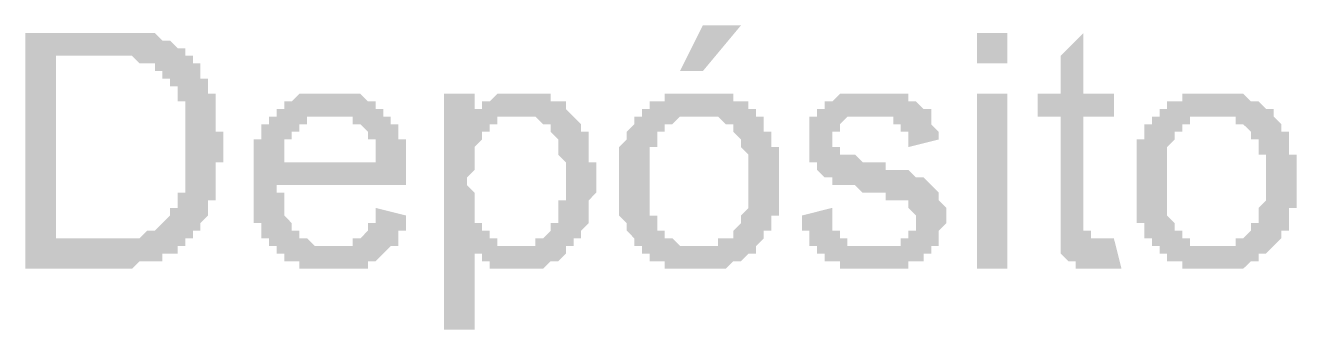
# Model space of a CAD drawing. Header units: inches. Extents: x 17 to 643, y -49 to 16.
# Drawn here: x 588.635 to 589.947, y -36.848 to -36.534 of the extents above; entities that cross this region are included whole.
import ezdxf

# ---------------------------------------------------------------- set-up
doc = ezdxf.new("R2010")
doc.units = ezdxf.units.IN
doc.header["$MEASUREMENT"] = 0
doc.layers.add('PDF_Rellenos sólidos', color=7, linetype='Continuous')

msp = doc.modelspace()

# ---------------------------------------------------------------- hatches: boundary and pattern name
at = {"layer": 'PDF_Rellenos sólidos', "transparency": 33554559}
h = msp.add_hatch(color=256, dxfattribs=at)
h.paths.add_polyline_path([(588.6345, -36.785), (588.6345, -36.5414), (588.721, -36.5414), (588.721, -36.5414), (588.7289, -36.5414), (588.7289, -36.5414), (588.7367, -36.5414), (588.7367, -36.5414), (588.7446, -36.5414), (588.7446, -36.5414), (588.7446, -36.5414), (588.7524, -36.5414), (588.7524, -36.5414), (588.7603, -36.5414), (588.7603, -36.5414), (588.7603, -36.5414), (588.7682, -36.5414), (588.7682, -36.5414), (588.7682, -36.5414), (588.776, -36.5492), (588.776, -36.5492), (588.7839, -36.5492), (588.7839, -36.5492), (588.7839, -36.5492), (588.7917, -36.5571), (588.7917, -36.5571), (588.7917, -36.5571), (588.7996, -36.5571), (588.7996, -36.5649), (588.7996, -36.5649), (588.8075, -36.5649), (588.8075, -36.5649), (588.8075, -36.5728), (588.8075, -36.5728), (588.8153, -36.5728), (588.8153, -36.5807), (588.8153, -36.5807), (588.8153, -36.5885), (588.8232, -36.5885), (588.8232, -36.5885), (588.8232, -36.5964), (588.8232, -36.5964), (588.8232, -36.6042), (588.8232, -36.6042), (588.831, -36.6042), (588.831, -36.6042), (588.831, -36.6121), (588.831, -36.6121), (588.831, -36.62), (588.831, -36.62), (588.831, -36.62), (588.831, -36.6278), (588.831, -36.6278), (588.831, -36.6357), (588.831, -36.6357), (588.831, -36.6435), (588.8389, -36.6435), (588.8389, -36.6435), (588.8389, -36.6514), (588.8389, -36.6514), (588.8389, -36.6593), (588.8389, -36.6593), (588.8389, -36.6593), (588.8389, -36.6671), (588.8389, -36.6671), (588.8389, -36.675), (588.831, -36.675), (588.831, -36.6828), (588.831, -36.6828), (588.831, -36.6907), (588.831, -36.6907), (588.831, -36.6907), (588.831, -36.6986), (588.831, -36.6986), (588.831, -36.7064), (588.831, -36.7064), (588.831, -36.7064), (588.831, -36.7143), (588.8232, -36.7143), (588.8232, -36.7221), (588.8232, -36.7221), (588.8232, -36.7221), (588.8232, -36.73), (588.8232, -36.73), (588.8153, -36.7379), (588.8153, -36.7379), (588.8153, -36.7379), (588.8153, -36.7457), (588.8153, -36.7457), (588.8075, -36.7457), (588.8075, -36.7536), (588.8075, -36.7536), (588.7996, -36.7536), (588.7996, -36.7614), (588.7996, -36.7614), (588.7996, -36.7614), (588.7917, -36.7614), (588.7917, -36.7693), (588.7917, -36.7693), (588.7839, -36.7693), (588.7839, -36.7693), (588.7839, -36.7693), (588.776, -36.7693), (588.776, -36.7772), (588.776, -36.7772), (588.7682, -36.7772), (588.7682, -36.7772), (588.7603, -36.7772), (588.7603, -36.7772), (588.7603, -36.7772), (588.7524, -36.7772), (588.7524, -36.7772), (588.7446, -36.785), (588.7446, -36.785), (588.7446, -36.785), (588.7367, -36.785), (588.7367, -36.785), (588.7289, -36.785), (588.7289, -36.785), (588.721, -36.785), (588.721, -36.785)], flags=0)
h.paths.add_polyline_path([(588.666, -36.7536), (588.721, -36.7536), (588.721, -36.7536), (588.7289, -36.7536), (588.7289, -36.7536), (588.7367, -36.7536), (588.7367, -36.7536), (588.7446, -36.7536), (588.7446, -36.7536), (588.7446, -36.7536), (588.7524, -36.7536), (588.7524, -36.7536), (588.7524, -36.7536), (588.7524, -36.7536), (588.7603, -36.7457), (588.7603, -36.7457), (588.7682, -36.7457), (588.7682, -36.7457), (588.7682, -36.7457), (588.776, -36.7379), (588.776, -36.7379), (588.776, -36.7379), (588.776, -36.7379), (588.7839, -36.73), (588.7839, -36.73), (588.7839, -36.73), (588.7839, -36.7221), (588.7917, -36.7221), (588.7917, -36.7221), (588.7917, -36.7143), (588.7917, -36.7143), (588.7917, -36.7064), (588.7996, -36.7064), (588.7996, -36.7064), (588.7996, -36.6986), (588.7996, -36.6986), (588.7996, -36.6907), (588.7996, -36.6907), (588.7996, -36.6907), (588.7996, -36.6828), (588.7996, -36.6828), (588.7996, -36.675), (588.7996, -36.675), (588.7996, -36.6671), (588.7996, -36.6671), (588.7996, -36.6593), (588.7996, -36.6593), (588.7996, -36.6514), (588.7996, -36.6514), (588.7996, -36.6435), (588.7996, -36.6435), (588.7996, -36.6357), (588.7996, -36.6357), (588.7996, -36.6278), (588.7996, -36.6278), (588.7996, -36.6278), (588.7996, -36.62), (588.7996, -36.62), (588.7996, -36.6121), (588.7996, -36.6121), (588.7917, -36.6121), (588.7917, -36.6042), (588.7917, -36.6042), (588.7917, -36.6042), (588.7917, -36.5964), (588.7917, -36.5964), (588.7839, -36.5964), (588.7839, -36.5964), (588.7839, -36.5885), (588.7839, -36.5885), (588.776, -36.5885), (588.776, -36.5807), (588.776, -36.5807), (588.7682, -36.5807), (588.7682, -36.5807), (588.7682, -36.5728), (588.7603, -36.5728), (588.7603, -36.5728), (588.7603, -36.5728), (588.7603, -36.5728), (588.7524, -36.5728), (588.7524, -36.5728), (588.7524, -36.5728), (588.7446, -36.5649), (588.7446, -36.5649), (588.7367, -36.5649), (588.7367, -36.5649), (588.7289, -36.5649), (588.7289, -36.5649), (588.721, -36.5649), (588.721, -36.5649), (588.7131, -36.5649), (588.666, -36.5649)], flags=0)
h = msp.add_hatch(color=256, dxfattribs=at)
h.paths.add_polyline_path([(589.2476, -36.6907), (589.2476, -36.6907), (589.2476, -36.6828), (589.2476, -36.6828), (589.2476, -36.675), (589.2476, -36.675), (589.2476, -36.675), (589.2476, -36.6671), (589.2476, -36.6671), (589.2476, -36.6593), (589.2476, -36.6593), (589.2555, -36.6514), (589.2555, -36.6514), (589.2555, -36.6514), (589.2555, -36.6435), (589.2555, -36.6435), (589.2555, -36.6435), (589.2633, -36.6357), (589.2633, -36.6357), (589.2633, -36.6357), (589.2633, -36.6278), (589.2633, -36.6278), (589.2712, -36.6278), (589.2712, -36.62), (589.2712, -36.62), (589.2712, -36.62), (589.2791, -36.62), (589.2791, -36.62), (589.2791, -36.6121), (589.2869, -36.6121), (589.2869, -36.6121), (589.2869, -36.6121), (589.2948, -36.6121), (589.2948, -36.6042), (589.3026, -36.6042), (589.3026, -36.6042), (589.3026, -36.6042), (589.3105, -36.6042), (589.3105, -36.6042), (589.3184, -36.6042), (589.3184, -36.6042), (589.3262, -36.6042), (589.3262, -36.6042), (589.3262, -36.6042), (589.3341, -36.6042), (589.3341, -36.6042), (589.3419, -36.6042), (589.3419, -36.6042), (589.3498, -36.6042), (589.3498, -36.6042), (589.3577, -36.6042), (589.3577, -36.6042), (589.3577, -36.6042), (589.3655, -36.6042), (589.3655, -36.6121), (589.3655, -36.6121), (589.3734, -36.6121), (589.3734, -36.6121), (589.3812, -36.6121), (589.3812, -36.62), (589.3812, -36.62), (589.3812, -36.62), (589.3891, -36.62), (589.3891, -36.6278), (589.3891, -36.6278), (589.397, -36.6278), (589.397, -36.6357), (589.397, -36.6357), (589.397, -36.6357), (589.397, -36.6435), (589.4048, -36.6435), (589.4048, -36.6435), (589.4048, -36.6514), (589.4048, -36.6514), (589.4048, -36.6514), (589.4048, -36.6593), (589.4127, -36.6593), (589.4127, -36.6671), (589.4127, -36.6671), (589.4127, -36.675), (589.4127, -36.675), (589.4127, -36.675), (589.4127, -36.6828), (589.4127, -36.6828), (589.4127, -36.6907), (589.4127, -36.6907), (589.4127, -36.6986), (589.4127, -36.6986), (589.4127, -36.7064), (589.4127, -36.7064), (589.4127, -36.7143), (589.4127, -36.7143), (589.4127, -36.7221), (589.4127, -36.7221), (589.4127, -36.7221), (589.4127, -36.73), (589.4048, -36.73), (589.4048, -36.7379), (589.4048, -36.7379), (589.4048, -36.7379), (589.4048, -36.7457), (589.4048, -36.7457), (589.4048, -36.7457), (589.397, -36.7457), (589.397, -36.7536), (589.397, -36.7536), (589.397, -36.7536), (589.3891, -36.7614), (589.3891, -36.7614), (589.3891, -36.7614), (589.3891, -36.7693), (589.3812, -36.7693), (589.3812, -36.7693), (589.3812, -36.7693), (589.3734, -36.7772), (589.3734, -36.7772), (589.3734, -36.7772), (589.3655, -36.7772), (589.3655, -36.7772), (589.3577, -36.785), (589.3577, -36.785), (589.3577, -36.785), (589.3498, -36.785), (589.3498, -36.785), (589.3419, -36.785), (589.3419, -36.785), (589.3341, -36.785), (589.3341, -36.785), (589.3262, -36.785), (589.3262, -36.785), (589.3262, -36.785), (589.3184, -36.785), (589.3184, -36.785), (589.3184, -36.785), (589.3105, -36.785), (589.3105, -36.785), (589.3026, -36.785), (589.3026, -36.785), (589.3026, -36.785), (589.2948, -36.785), (589.2948, -36.7772), (589.2869, -36.7772), (589.2869, -36.7772), (589.2869, -36.7772), (589.2791, -36.7772), (589.2791, -36.7693), (589.2791, -36.7693), (589.2712, -36.7693), (589.2712, -36.7693), (589.2712, -36.7614), (589.2712, -36.7614), (589.2633, -36.7614), (589.2633, -36.7536), (589.2633, -36.7536), (589.2633, -36.7536), (589.2555, -36.7457), (589.2555, -36.7457), (589.2555, -36.7457), (589.2555, -36.7379), (589.2555, -36.7379), (589.2555, -36.7379), (589.2476, -36.73), (589.2476, -36.73), (589.2476, -36.7221), (589.2476, -36.7221), (589.2476, -36.7143), (589.2476, -36.7143), (589.2476, -36.7143), (589.2476, -36.7064), (589.2476, -36.7064), (589.2476, -36.6986), (589.2476, -36.6986), (589.2476, -36.6907)], flags=0)
h.paths.add_polyline_path([(589.2791, -36.6907), (589.2791, -36.6986), (589.2791, -36.7064), (589.2791, -36.7064), (589.2791, -36.7064), (589.2791, -36.7143), (589.2791, -36.7143), (589.2791, -36.7221), (589.2791, -36.7221), (589.2791, -36.73), (589.2791, -36.73), (589.2869, -36.73), (589.2869, -36.7379), (589.2869, -36.7379), (589.2869, -36.7379), (589.2869, -36.7457), (589.2948, -36.7457), (589.2948, -36.7457), (589.2948, -36.7457), (589.2948, -36.7536), (589.3026, -36.7536), (589.3026, -36.7536), (589.3026, -36.7536), (589.3105, -36.7614), (589.3105, -36.7614), (589.3105, -36.7614), (589.3184, -36.7614), (589.3184, -36.7614), (589.3262, -36.7614), (589.3262, -36.7614), (589.3262, -36.7614), (589.3341, -36.7614), (589.3341, -36.7614), (589.3419, -36.7614), (589.3419, -36.7614), (589.3498, -36.7614), (589.3498, -36.7614), (589.3498, -36.7536), (589.3577, -36.7536), (589.3577, -36.7536), (589.3577, -36.7536), (589.3655, -36.7536), (589.3655, -36.7457), (589.3655, -36.7457), (589.3655, -36.7457), (589.3734, -36.7379), (589.3734, -36.7379), (589.3734, -36.7379), (589.3734, -36.73), (589.3734, -36.73), (589.3734, -36.73), (589.3812, -36.7221), (589.3812, -36.7221), (589.3812, -36.7143), (589.3812, -36.7143), (589.3812, -36.7143), (589.3812, -36.7064), (589.3812, -36.7064), (589.3812, -36.6986), (589.3812, -36.6986), (589.3812, -36.6907), (589.3812, -36.6907), (589.3812, -36.6828), (589.3812, -36.6828), (589.3812, -36.675), (589.3812, -36.675), (589.3812, -36.6671), (589.3812, -36.6671), (589.3812, -36.6671), (589.3734, -36.6593), (589.3734, -36.6593), (589.3734, -36.6514), (589.3734, -36.6514), (589.3734, -36.6514), (589.3734, -36.6514), (589.3655, -36.6435), (589.3655, -36.6435), (589.3655, -36.6435), (589.3655, -36.6357), (589.3577, -36.6357), (589.3577, -36.6357), (589.3577, -36.6357), (589.3498, -36.6278), (589.3498, -36.6278), (589.3419, -36.6278), (589.3419, -36.6278), (589.3419, -36.6278), (589.3341, -36.6278), (589.3341, -36.6278), (589.3262, -36.6278), (589.3262, -36.6278), (589.3262, -36.6278), (589.3184, -36.6278), (589.3184, -36.6278), (589.3105, -36.6278), (589.3105, -36.6278), (589.3105, -36.6278), (589.3026, -36.6357), (589.3026, -36.6357), (589.3026, -36.6357), (589.2948, -36.6357), (589.2948, -36.6435), (589.2948, -36.6435), (589.2869, -36.6435), (589.2869, -36.6514), (589.2869, -36.6514), (589.2869, -36.6514), (589.2869, -36.6593), (589.2869, -36.6593), (589.2791, -36.6593), (589.2791, -36.6671), (589.2791, -36.6671), (589.2791, -36.6671), (589.2791, -36.675), (589.2791, -36.675), (589.2791, -36.6828), (589.2791, -36.6828), (589.2791, -36.6907), (589.2791, -36.6907), (589.2791, -36.6907)], flags=0)
h.paths.add_polyline_path([(589.3105, -36.5807), (589.3341, -36.5335), (589.3734, -36.5335), (589.3341, -36.5807)], flags=0)
for points in [[(589.7585, -36.7536), (589.7664, -36.785), (589.7585, -36.785), (589.7585, -36.785), (589.7507, -36.785), (589.7507, -36.785), (589.7507, -36.785), (589.7428, -36.785), (589.7428, -36.785), (589.7349, -36.785), (589.7349, -36.785), (589.7271, -36.785), (589.7271, -36.785), (589.7271, -36.785), (589.7192, -36.785), (589.7192, -36.785), (589.7192, -36.7772), (589.7114, -36.7772), (589.7114, -36.7772), (589.7114, -36.7772), (589.7035, -36.7693), (589.7035, -36.7693), (589.7035, -36.7693), (589.7035, -36.7614), (589.7035, -36.7614), (589.7035, -36.7614), (589.7035, -36.7614), (589.7035, -36.7536), (589.7035, -36.7536), (589.7035, -36.7457), (589.7035, -36.7457), (589.7035, -36.7379), (589.7035, -36.73), (589.7035, -36.73), (589.7035, -36.6278), (589.6799, -36.6278), (589.6799, -36.6042), (589.7035, -36.6042), (589.7035, -36.5649), (589.7271, -36.5414), (589.7271, -36.6042), (589.7585, -36.6042), (589.7585, -36.6278), (589.7271, -36.6278), (589.7271, -36.73), (589.7271, -36.7379), (589.7271, -36.7457), (589.7349, -36.7457), (589.7349, -36.7457), (589.7349, -36.7457), (589.7349, -36.7536), (589.7349, -36.7536), (589.7349, -36.7536), (589.7428, -36.7536), (589.7428, -36.7536), (589.7507, -36.7536), (589.7507, -36.7536), (589.7507, -36.7536), (589.7507, -36.7536), (589.7585, -36.7536), (589.7585, -36.7536)], [(589.4363, -36.73), (589.4677, -36.7221), (589.4677, -36.73), (589.4677, -36.73), (589.4677, -36.7379), (589.4677, -36.7379), (589.4677, -36.7457), (589.4756, -36.7457), (589.4756, -36.7457), (589.4756, -36.7536), (589.4756, -36.7536), (589.4834, -36.7536), (589.4834, -36.7536), (589.4834, -36.7536), (589.4834, -36.7614), (589.4913, -36.7614), (589.4913, -36.7614), (589.4991, -36.7614), (589.4991, -36.7614), (589.507, -36.7614), (589.507, -36.7614), (589.5149, -36.7614), (589.5149, -36.7614), (589.5149, -36.7614), (589.5227, -36.7614), (589.5227, -36.7614), (589.5306, -36.7614), (589.5306, -36.7614), (589.5306, -36.7614), (589.5384, -36.7614), (589.5384, -36.7536), (589.5384, -36.7536), (589.5463, -36.7536), (589.5463, -36.7536), (589.5463, -36.7457), (589.5463, -36.7457), (589.5542, -36.7457), (589.5542, -36.7379), (589.5542, -36.7379), (589.5542, -36.7379), (589.5542, -36.73), (589.5542, -36.73), (589.5463, -36.7221), (589.5463, -36.7221), (589.5463, -36.7221), (589.5463, -36.7143), (589.5384, -36.7143), (589.5384, -36.7143), (589.5384, -36.7143), (589.5384, -36.7143), (589.5306, -36.7143), (589.5306, -36.7143), (589.5227, -36.7143), (589.5227, -36.7064), (589.5149, -36.7064), (589.5149, -36.7064), (589.507, -36.7064), (589.507, -36.7064), (589.4991, -36.7064), (589.4991, -36.7064), (589.4913, -36.6986), (589.4913, -36.6986), (589.4834, -36.6986), (589.4834, -36.6986), (589.4756, -36.6986), (589.4756, -36.6986), (589.4756, -36.6986), (589.4677, -36.6986), (589.4677, -36.6907), (589.4677, -36.6907), (589.4677, -36.6907), (589.4598, -36.6907), (589.4598, -36.6907), (589.4598, -36.6907), (589.452, -36.6828), (589.452, -36.6828), (589.452, -36.6828), (589.452, -36.675), (589.4441, -36.675), (589.4441, -36.675), (589.4441, -36.6671), (589.4441, -36.6671), (589.4441, -36.6671), (589.4441, -36.6593), (589.4441, -36.6593), (589.4441, -36.6514), (589.4441, -36.6514), (589.4441, -36.6514), (589.4441, -36.6435), (589.4441, -36.6435), (589.4441, -36.6357), (589.4441, -36.6357), (589.4441, -36.6357), (589.4441, -36.6278), (589.452, -36.6278), (589.452, -36.6278), (589.452, -36.62), (589.452, -36.62), (589.4598, -36.62), (589.4598, -36.6121), (589.4598, -36.6121), (589.4598, -36.6121), (589.4677, -36.6121), (589.4677, -36.6121), (589.4756, -36.6042), (589.4756, -36.6042), (589.4834, -36.6042), (589.4834, -36.6042), (589.4834, -36.6042), (589.4834, -36.6042), (589.4913, -36.6042), (589.4913, -36.6042), (589.4991, -36.6042), (589.4991, -36.6042), (589.507, -36.6042), (589.507, -36.6042), (589.507, -36.6042), (589.5149, -36.6042), (589.5149, -36.6042), (589.5227, -36.6042), (589.5227, -36.6042), (589.5306, -36.6042), (589.5306, -36.6042), (589.5306, -36.6042), (589.5384, -36.6042), (589.5384, -36.6042), (589.5463, -36.6042), (589.5463, -36.6121), (589.5463, -36.6121), (589.5542, -36.6121), (589.5542, -36.6121), (589.562, -36.62), (589.562, -36.62), (589.562, -36.62), (589.562, -36.62), (589.5699, -36.62), (589.5699, -36.6278), (589.5699, -36.6278), (589.5699, -36.6357), (589.5699, -36.6357), (589.5699, -36.6357), (589.5777, -36.6435), (589.5777, -36.6435), (589.5777, -36.6514), (589.5777, -36.6514), (589.5463, -36.6593), (589.5463, -36.6514), (589.5463, -36.6514), (589.5463, -36.6435), (589.5463, -36.6435), (589.5384, -36.6435), (589.5384, -36.6357), (589.5384, -36.6357), (589.5384, -36.6357), (589.5306, -36.6357), (589.5306, -36.6278), (589.5306, -36.6278), (589.5227, -36.6278), (589.5227, -36.6278), (589.5149, -36.6278), (589.5149, -36.6278), (589.507, -36.6278), (589.507, -36.6278), (589.507, -36.6278), (589.4991, -36.6278), (589.4991, -36.6278), (589.4913, -36.6278), (589.4913, -36.6278), (589.4834, -36.6278), (589.4834, -36.6278), (589.4834, -36.6278), (589.4756, -36.6357), (589.4756, -36.6357), (589.4756, -36.6357), (589.4756, -36.6357), (589.4756, -36.6435), (589.4677, -36.6435), (589.4677, -36.6435), (589.4677, -36.6514), (589.4677, -36.6514), (589.4677, -36.6593), (589.4756, -36.6593), (589.4756, -36.6593), (589.4756, -36.6593), (589.4756, -36.6671), (589.4834, -36.6671), (589.4834, -36.6671), (589.4834, -36.6671), (589.4834, -36.6671), (589.4913, -36.6671), (589.4913, -36.6671), (589.4913, -36.6671), (589.4991, -36.675), (589.4991, -36.675), (589.507, -36.675), (589.5149, -36.675), (589.5149, -36.675), (589.5149, -36.675), (589.5227, -36.675), (589.5227, -36.6828), (589.5306, -36.6828), (589.5306, -36.6828), (589.5384, -36.6828), (589.5384, -36.6828), (589.5463, -36.6828), (589.5463, -36.6828), (589.5463, -36.6828), (589.5542, -36.6907), (589.5542, -36.6907), (589.5542, -36.6907), (589.5542, -36.6907), (589.562, -36.6907), (589.562, -36.6907), (589.562, -36.6907), (589.5699, -36.6986), (589.5699, -36.6986), (589.5699, -36.6986), (589.5777, -36.7064), (589.5777, -36.7064), (589.5777, -36.7064), (589.5777, -36.7143), (589.5777, -36.7143), (589.5777, -36.7143), (589.5856, -36.7221), (589.5856, -36.7221), (589.5856, -36.73), (589.5856, -36.73), (589.5856, -36.73), (589.5856, -36.7379), (589.5856, -36.7379), (589.5856, -36.7379), (589.5777, -36.7457), (589.5777, -36.7457), (589.5777, -36.7536), (589.5777, -36.7536), (589.5777, -36.7536), (589.5777, -36.7614), (589.5699, -36.7614), (589.5699, -36.7614), (589.5699, -36.7693), (589.5699, -36.7693), (589.562, -36.7693), (589.562, -36.7772), (589.5542, -36.7772), (589.5542, -36.7772), (589.5542, -36.7772), (589.5463, -36.7772), (589.5463, -36.785), (589.5463, -36.785), (589.5384, -36.785), (589.5384, -36.785), (589.5306, -36.785), (589.5306, -36.785), (589.5306, -36.785), (589.5227, -36.785), (589.5227, -36.785), (589.5149, -36.785), (589.5149, -36.785), (589.5149, -36.785), (589.507, -36.785), (589.507, -36.785), (589.4991, -36.785), (589.4991, -36.785), (589.4913, -36.785), (589.4913, -36.785), (589.4834, -36.785), (589.4834, -36.785), (589.4756, -36.785), (589.4756, -36.785), (589.4756, -36.7772), (589.4677, -36.7772), (589.4677, -36.7772), (589.4677, -36.7772), (589.4598, -36.7772), (589.4598, -36.7772), (589.4598, -36.7693), (589.4598, -36.7693), (589.452, -36.7693), (589.452, -36.7693), (589.452, -36.7614), (589.452, -36.7614), (589.4441, -36.7614), (589.4441, -36.7536), (589.4441, -36.7536), (589.4441, -36.7536), (589.4441, -36.7457), (589.4363, -36.7457), (589.4363, -36.7379), (589.4363, -36.7379), (589.4363, -36.73), (589.4363, -36.73)]]:
    msp.add_hatch(color=256, dxfattribs=at).paths.add_polyline_path(points)
h = msp.add_hatch(color=256, dxfattribs=at)
h.paths.add_polyline_path([(588.9961, -36.7221), (589.0275, -36.73), (589.0275, -36.73), (589.0275, -36.7379), (589.0275, -36.7379), (589.0275, -36.7457), (589.0197, -36.7457), (589.0197, -36.7457), (589.0197, -36.7536), (589.0197, -36.7536), (589.0197, -36.7614), (589.0118, -36.7614), (589.0118, -36.7614), (589.0118, -36.7614), (589.004, -36.7693), (589.004, -36.7693), (589.004, -36.7693), (589.004, -36.7693), (588.9961, -36.7772), (588.9961, -36.7772), (588.9961, -36.7772), (588.9882, -36.7772), (588.9882, -36.7772), (588.9882, -36.785), (588.9804, -36.785), (588.9804, -36.785), (588.9725, -36.785), (588.9725, -36.785), (588.9725, -36.785), (588.9647, -36.785), (588.9647, -36.785), (588.9568, -36.785), (588.9568, -36.785), (588.9489, -36.785), (588.9489, -36.785), (588.9411, -36.785), (588.9411, -36.785), (588.9332, -36.785), (588.9332, -36.785), (588.9332, -36.785), (588.9254, -36.785), (588.9254, -36.785), (588.9175, -36.785), (588.9175, -36.785), (588.9175, -36.7772), (588.9096, -36.7772), (588.9096, -36.7772), (588.9018, -36.7772), (588.9018, -36.7772), (588.9018, -36.7693), (588.8939, -36.7693), (588.8939, -36.7693), (588.8939, -36.7693), (588.8939, -36.7614), (588.8861, -36.7614), (588.8861, -36.7614), (588.8861, -36.7614), (588.8861, -36.7536), (588.8782, -36.7536), (588.8782, -36.7536), (588.8782, -36.7457), (588.8782, -36.7457), (588.8782, -36.7457), (588.8782, -36.7379), (588.8703, -36.7379), (588.8703, -36.73), (588.8703, -36.73), (588.8703, -36.73), (588.8703, -36.7221), (588.8703, -36.7221), (588.8703, -36.7143), (588.8703, -36.7143), (588.8703, -36.7064), (588.8703, -36.7064), (588.8703, -36.7064), (588.8703, -36.6986), (588.8703, -36.6986), (588.8703, -36.6907), (588.8703, -36.6907), (588.8703, -36.6828), (588.8703, -36.6828), (588.8703, -36.675), (588.8703, -36.675), (588.8703, -36.6671), (588.8703, -36.6671), (588.8703, -36.6593), (588.8703, -36.6593), (588.8703, -36.6593), (588.8703, -36.6514), (588.8703, -36.6514), (588.8782, -36.6514), (588.8782, -36.6435), (588.8782, -36.6435), (588.8782, -36.6357), (588.8782, -36.6357), (588.8861, -36.6357), (588.8861, -36.6357), (588.8861, -36.6278), (588.8861, -36.6278), (588.8861, -36.6278), (588.8939, -36.6278), (588.8939, -36.62), (588.8939, -36.62), (588.9018, -36.62), (588.9018, -36.6121), (588.9018, -36.6121), (588.9096, -36.6121), (588.9096, -36.6121), (588.9096, -36.6121), (588.9175, -36.6042), (588.9175, -36.6042), (588.9254, -36.6042), (588.9254, -36.6042), (588.9254, -36.6042), (588.9332, -36.6042), (588.9332, -36.6042), (588.9411, -36.6042), (588.9411, -36.6042), (588.9489, -36.6042), (588.9489, -36.6042), (588.9568, -36.6042), (588.9568, -36.6042), (588.9568, -36.6042), (588.9647, -36.6042), (588.9647, -36.6042), (588.9725, -36.6042), (588.9725, -36.6042), (588.9804, -36.6042), (588.9804, -36.6042), (588.9804, -36.6042), (588.9882, -36.6121), (588.9882, -36.6121), (588.9882, -36.6121), (588.9961, -36.6121), (588.9961, -36.62), (588.9961, -36.62), (589.004, -36.62), (589.004, -36.62), (589.004, -36.6278), (589.004, -36.6278), (589.0118, -36.6278), (589.0118, -36.6278), (589.0118, -36.6357), (589.0118, -36.6357), (589.0197, -36.6357), (589.0197, -36.6435), (589.0197, -36.6435), (589.0197, -36.6435), (589.0197, -36.6514), (589.0197, -36.6514), (589.0275, -36.6514), (589.0275, -36.6593), (589.0275, -36.6593), (589.0275, -36.6671), (589.0275, -36.6671), (589.0275, -36.675), (589.0275, -36.675), (589.0275, -36.6828), (589.0275, -36.6828), (589.0275, -36.6828), (589.0275, -36.6907), (589.0275, -36.6907), (589.0275, -36.6986), (589.0275, -36.6986), (589.0275, -36.6986), (588.8939, -36.6986), (588.8939, -36.7064), (588.9018, -36.7064), (588.9018, -36.7143), (588.9018, -36.7143), (588.9018, -36.7221), (588.9018, -36.7221), (588.9018, -36.73), (588.9018, -36.73), (588.9018, -36.73), (588.9096, -36.7379), (588.9096, -36.7379), (588.9096, -36.7379), (588.9096, -36.7457), (588.9096, -36.7457), (588.9175, -36.7457), (588.9175, -36.7457), (588.9175, -36.7536), (588.9254, -36.7536), (588.9254, -36.7536), (588.9254, -36.7536), (588.9332, -36.7614), (588.9332, -36.7614), (588.9332, -36.7614), (588.9411, -36.7614), (588.9411, -36.7614), (588.9489, -36.7614), (588.9489, -36.7614), (588.9489, -36.7614), (588.9568, -36.7614), (588.9568, -36.7614), (588.9647, -36.7614), (588.9647, -36.7614), (588.9647, -36.7614), (588.9725, -36.7614), (588.9725, -36.7536), (588.9804, -36.7536), (588.9804, -36.7536), (588.9804, -36.7536), (588.9804, -36.7536), (588.9882, -36.7457), (588.9882, -36.7457), (588.9882, -36.7457), (588.9882, -36.7379), (588.9961, -36.7379), (588.9961, -36.73), (588.9961, -36.73), (588.9961, -36.7221)], flags=0)
h.paths.add_polyline_path([(588.9018, -36.675), (588.9961, -36.675), (588.9961, -36.675), (588.9961, -36.6671), (588.9961, -36.6671), (588.9961, -36.6593), (588.9961, -36.6593), (588.9961, -36.6593), (588.9961, -36.6514), (588.9882, -36.6514), (588.9882, -36.6435), (588.9882, -36.6435), (588.9882, -36.6435), (588.9882, -36.6435), (588.9804, -36.6357), (588.9804, -36.6357), (588.9804, -36.6357), (588.9725, -36.6357), (588.9725, -36.6278), (588.9725, -36.6278), (588.9647, -36.6278), (588.9647, -36.6278), (588.9568, -36.6278), (588.9568, -36.6278), (588.9489, -36.6278), (588.9489, -36.6278), (588.9489, -36.6278), (588.9411, -36.6278), (588.9411, -36.6278), (588.9332, -36.6278), (588.9332, -36.6278), (588.9332, -36.6278), (588.9254, -36.6278), (588.9254, -36.6357), (588.9175, -36.6357), (588.9175, -36.6357), (588.9175, -36.6357), (588.9175, -36.6435), (588.9096, -36.6435), (588.9096, -36.6435), (588.9096, -36.6514), (588.9096, -36.6514), (588.9018, -36.6514), (588.9018, -36.6593), (588.9018, -36.6593), (588.9018, -36.6593), (588.9018, -36.6671), (588.9018, -36.6671), (588.9018, -36.675), (588.9018, -36.675), (588.9018, -36.675)], flags=0)
h = msp.add_hatch(color=256, dxfattribs=at)
h.paths.add_polyline_path([(589.0668, -36.8479), (589.0668, -36.6042), (589.0983, -36.6042), (589.0983, -36.6278), (589.0983, -36.6278), (589.0983, -36.62), (589.0983, -36.62), (589.1061, -36.62), (589.1061, -36.6121), (589.1061, -36.6121), (589.114, -36.6121), (589.114, -36.6121), (589.114, -36.6121), (589.1219, -36.6042), (589.1219, -36.6042), (589.1219, -36.6042), (589.1297, -36.6042), (589.1297, -36.6042), (589.1376, -36.6042), (589.1376, -36.6042), (589.1454, -36.6042), (589.1454, -36.6042), (589.1454, -36.6042), (589.1533, -36.6042), (589.1533, -36.6042), (589.1533, -36.6042), (589.1612, -36.6042), (589.1612, -36.6042), (589.169, -36.6042), (589.169, -36.6042), (589.169, -36.6042), (589.1769, -36.6042), (589.1769, -36.6121), (589.1847, -36.6121), (589.1847, -36.6121), (589.1847, -36.6121), (589.1926, -36.6121), (589.1926, -36.62), (589.1926, -36.62), (589.1926, -36.62), (589.2005, -36.6278), (589.2005, -36.6278), (589.2005, -36.6278), (589.2083, -36.6357), (589.2083, -36.6357), (589.2083, -36.6357), (589.2083, -36.6435), (589.2083, -36.6435), (589.2162, -36.6435), (589.2162, -36.6514), (589.2162, -36.6514), (589.2162, -36.6593), (589.2162, -36.6593), (589.2162, -36.6593), (589.2162, -36.6671), (589.2162, -36.6671), (589.2162, -36.675), (589.2162, -36.675), (589.224, -36.675), (589.224, -36.6828), (589.224, -36.6828), (589.224, -36.6907), (589.224, -36.6907), (589.224, -36.6907), (589.224, -36.6986), (589.224, -36.6986), (589.224, -36.7064), (589.224, -36.7064), (589.2162, -36.7143), (589.2162, -36.7143), (589.2162, -36.7143), (589.2162, -36.7221), (589.2162, -36.7221), (589.2162, -36.73), (589.2162, -36.73), (589.2162, -36.73), (589.2162, -36.7379), (589.2162, -36.7379), (589.2083, -36.7457), (589.2083, -36.7457), (589.2083, -36.7457), (589.2083, -36.7536), (589.2083, -36.7536), (589.2005, -36.7536), (589.2005, -36.7614), (589.2005, -36.7614), (589.1926, -36.7614), (589.1926, -36.7693), (589.1926, -36.7693), (589.1926, -36.7693), (589.1847, -36.7772), (589.1847, -36.7772), (589.1847, -36.7772), (589.1769, -36.7772), (589.1769, -36.7772), (589.1769, -36.7772), (589.169, -36.785), (589.169, -36.785), (589.1612, -36.785), (589.1612, -36.785), (589.1612, -36.785), (589.1533, -36.785), (589.1533, -36.785), (589.1454, -36.785), (589.1454, -36.785), (589.1454, -36.785), (589.1376, -36.785), (589.1376, -36.785), (589.1297, -36.785), (589.1297, -36.785), (589.1297, -36.785), (589.1219, -36.785), (589.1219, -36.785), (589.114, -36.785), (589.114, -36.7772), (589.114, -36.7772), (589.114, -36.7772), (589.1061, -36.7772), (589.1061, -36.7693), (589.1061, -36.7693), (589.0983, -36.7693), (589.0983, -36.7693), (589.0983, -36.7614), (589.0983, -36.8479)], flags=0)
h.paths.add_polyline_path([(589.0904, -36.6986), (589.0904, -36.6986), (589.0983, -36.7064), (589.0983, -36.7064), (589.0983, -36.7143), (589.0983, -36.7143), (589.0983, -36.7221), (589.0983, -36.7221), (589.0983, -36.7221), (589.0983, -36.73), (589.0983, -36.73), (589.0983, -36.7379), (589.0983, -36.7379), (589.1061, -36.7379), (589.1061, -36.7457), (589.1061, -36.7457), (589.1061, -36.7457), (589.114, -36.7457), (589.114, -36.7536), (589.114, -36.7536), (589.1219, -36.7536), (589.1219, -36.7536), (589.1219, -36.7614), (589.1297, -36.7614), (589.1297, -36.7614), (589.1297, -36.7614), (589.1376, -36.7614), (589.1376, -36.7614), (589.1454, -36.7614), (589.1454, -36.7614), (589.1454, -36.7614), (589.1533, -36.7614), (589.1533, -36.7614), (589.1612, -36.7614), (589.1612, -36.7614), (589.1612, -36.7536), (589.169, -36.7536), (589.169, -36.7536), (589.169, -36.7536), (589.1769, -36.7457), (589.1769, -36.7457), (589.1769, -36.7457), (589.1769, -36.7379), (589.1847, -36.7379), (589.1847, -36.7379), (589.1847, -36.73), (589.1847, -36.73), (589.1847, -36.73), (589.1847, -36.7221), (589.1847, -36.7221), (589.1847, -36.7143), (589.1926, -36.7143), (589.1926, -36.7143), (589.1926, -36.7064), (589.1926, -36.7064), (589.1926, -36.6986), (589.1926, -36.6986), (589.1926, -36.6907), (589.1926, -36.6907), (589.1926, -36.6828), (589.1926, -36.6828), (589.1926, -36.675), (589.1926, -36.675), (589.1847, -36.6671), (589.1847, -36.6671), (589.1847, -36.6593), (589.1847, -36.6593), (589.1847, -36.6593), (589.1847, -36.6514), (589.1847, -36.6514), (589.1847, -36.6514), (589.1769, -36.6435), (589.1769, -36.6435), (589.1769, -36.6435), (589.1769, -36.6357), (589.169, -36.6357), (589.169, -36.6357), (589.169, -36.6357), (589.1612, -36.6278), (589.1612, -36.6278), (589.1612, -36.6278), (589.1533, -36.6278), (589.1533, -36.6278), (589.1454, -36.6278), (589.1454, -36.6278), (589.1454, -36.6278), (589.1376, -36.6278), (589.1376, -36.6278), (589.1376, -36.6278), (589.1297, -36.6278), (589.1297, -36.6278), (589.1219, -36.6278), (589.1219, -36.6278), (589.1219, -36.6357), (589.114, -36.6357), (589.114, -36.6357), (589.114, -36.6435), (589.1061, -36.6435), (589.1061, -36.6435), (589.1061, -36.6514), (589.1061, -36.6514), (589.1061, -36.6514), (589.0983, -36.6593), (589.0983, -36.6593), (589.0983, -36.6593), (589.0983, -36.6671), (589.0983, -36.6671), (589.0983, -36.6671), (589.0983, -36.675), (589.0983, -36.675), (589.0983, -36.6828), (589.0983, -36.6828), (589.0904, -36.6907), (589.0904, -36.6907), (589.0904, -36.6986)], flags=0)
h = msp.add_hatch(color=256, dxfattribs=at)
h.paths.add_polyline_path([(589.7821, -36.6907), (589.7821, -36.6907), (589.7821, -36.6828), (589.7821, -36.6828), (589.7821, -36.675), (589.7821, -36.675), (589.7821, -36.675), (589.7821, -36.6671), (589.7821, -36.6671), (589.7821, -36.6593), (589.7821, -36.6593), (589.7821, -36.6514), (589.7821, -36.6514), (589.79, -36.6514), (589.79, -36.6435), (589.79, -36.6435), (589.79, -36.6435), (589.79, -36.6357), (589.7978, -36.6357), (589.7978, -36.6357), (589.7978, -36.6278), (589.7978, -36.6278), (589.8057, -36.6278), (589.8057, -36.62), (589.8057, -36.62), (589.8057, -36.62), (589.8057, -36.62), (589.8135, -36.62), (589.8135, -36.6121), (589.8135, -36.6121), (589.8214, -36.6121), (589.8214, -36.6121), (589.8293, -36.6121), (589.8293, -36.6042), (589.8293, -36.6042), (589.8371, -36.6042), (589.8371, -36.6042), (589.845, -36.6042), (589.845, -36.6042), (589.845, -36.6042), (589.8528, -36.6042), (589.8528, -36.6042), (589.8607, -36.6042), (589.8607, -36.6042), (589.8686, -36.6042), (589.8686, -36.6042), (589.8764, -36.6042), (589.8764, -36.6042), (589.8764, -36.6042), (589.8843, -36.6042), (589.8843, -36.6042), (589.8921, -36.6042), (589.8921, -36.6042), (589.8921, -36.6042), (589.9, -36.6121), (589.9, -36.6121), (589.9079, -36.6121), (589.9079, -36.6121), (589.9079, -36.6121), (589.9157, -36.62), (589.9157, -36.62), (589.9157, -36.62), (589.9236, -36.62), (589.9236, -36.6278), (589.9236, -36.6278), (589.9236, -36.6278), (589.9314, -36.6357), (589.9314, -36.6357), (589.9314, -36.6357), (589.9314, -36.6435), (589.9314, -36.6435), (589.9393, -36.6435), (589.9393, -36.6514), (589.9393, -36.6514), (589.9393, -36.6514), (589.9393, -36.6593), (589.9393, -36.6593), (589.9393, -36.6671), (589.9472, -36.6671), (589.9472, -36.675), (589.9472, -36.675), (589.9472, -36.675), (589.9472, -36.6828), (589.9472, -36.6828), (589.9472, -36.6907), (589.9472, -36.6907), (589.9472, -36.6986), (589.9472, -36.6986), (589.9472, -36.7064), (589.9472, -36.7064), (589.9472, -36.7143), (589.9472, -36.7143), (589.9472, -36.7221), (589.9393, -36.7221), (589.9393, -36.7221), (589.9393, -36.73), (589.9393, -36.73), (589.9393, -36.7379), (589.9393, -36.7379), (589.9393, -36.7379), (589.9393, -36.7457), (589.9393, -36.7457), (589.9393, -36.7457), (589.9314, -36.7457), (589.9314, -36.7536), (589.9314, -36.7536), (589.9314, -36.7536), (589.9236, -36.7614), (589.9236, -36.7614), (589.9236, -36.7614), (589.9157, -36.7693), (589.9157, -36.7693), (589.9157, -36.7693), (589.9079, -36.7693), (589.9079, -36.7772), (589.9079, -36.7772), (589.9, -36.7772), (589.9, -36.7772), (589.9, -36.7772), (589.8921, -36.785), (589.8921, -36.785), (589.8843, -36.785), (589.8843, -36.785), (589.8764, -36.785), (589.8764, -36.785), (589.8764, -36.785), (589.8686, -36.785), (589.8686, -36.785), (589.8607, -36.785), (589.8607, -36.785), (589.8607, -36.785), (589.8528, -36.785), (589.8528, -36.785), (589.845, -36.785), (589.845, -36.785), (589.845, -36.785), (589.8371, -36.785), (589.8371, -36.785), (589.8293, -36.785), (589.8293, -36.785), (589.8293, -36.7772), (589.8214, -36.7772), (589.8214, -36.7772), (589.8135, -36.7772), (589.8135, -36.7772), (589.8135, -36.7693), (589.8057, -36.7693), (589.8057, -36.7693), (589.8057, -36.7693), (589.8057, -36.7614), (589.7978, -36.7614), (589.7978, -36.7614), (589.7978, -36.7536), (589.7978, -36.7536), (589.79, -36.7536), (589.79, -36.7457), (589.79, -36.7457), (589.79, -36.7457), (589.79, -36.7379), (589.79, -36.7379), (589.7821, -36.7379), (589.7821, -36.73), (589.7821, -36.73), (589.7821, -36.7221), (589.7821, -36.7221), (589.7821, -36.7143), (589.7821, -36.7143), (589.7821, -36.7143), (589.7821, -36.7064), (589.7821, -36.7064), (589.7821, -36.6986), (589.7821, -36.6986), (589.7821, -36.6907)], flags=0)
h.paths.add_polyline_path([(589.8135, -36.6907), (589.8135, -36.6986), (589.8135, -36.7064), (589.8135, -36.7064), (589.8135, -36.7064), (589.8135, -36.7143), (589.8135, -36.7143), (589.8135, -36.7221), (589.8135, -36.7221), (589.8135, -36.73), (589.8135, -36.73), (589.8135, -36.73), (589.8214, -36.7379), (589.8214, -36.7379), (589.8214, -36.7379), (589.8214, -36.7457), (589.8214, -36.7457), (589.8214, -36.7457), (589.8293, -36.7457), (589.8293, -36.7536), (589.8293, -36.7536), (589.8371, -36.7536), (589.8371, -36.7536), (589.8371, -36.7614), (589.845, -36.7614), (589.845, -36.7614), (589.8528, -36.7614), (589.8528, -36.7614), (589.8528, -36.7614), (589.8607, -36.7614), (589.8607, -36.7614), (589.8686, -36.7614), (589.8686, -36.7614), (589.8764, -36.7614), (589.8764, -36.7614), (589.8764, -36.7614), (589.8843, -36.7614), (589.8843, -36.7536), (589.8843, -36.7536), (589.8921, -36.7536), (589.8921, -36.7536), (589.8921, -36.7536), (589.9, -36.7457), (589.9, -36.7457), (589.9, -36.7457), (589.9, -36.7379), (589.9079, -36.7379), (589.9079, -36.7379), (589.9079, -36.73), (589.9079, -36.73), (589.9079, -36.73), (589.9079, -36.7221), (589.9079, -36.7221), (589.9157, -36.7143), (589.9157, -36.7143), (589.9157, -36.7143), (589.9157, -36.7064), (589.9157, -36.7064), (589.9157, -36.6986), (589.9157, -36.6986), (589.9157, -36.6907), (589.9157, -36.6907), (589.9157, -36.6828), (589.9157, -36.6828), (589.9157, -36.675), (589.9157, -36.675), (589.9157, -36.6671), (589.9079, -36.6671), (589.9079, -36.6671), (589.9079, -36.6593), (589.9079, -36.6593), (589.9079, -36.6514), (589.9079, -36.6514), (589.9079, -36.6514), (589.9, -36.6514), (589.9, -36.6435), (589.9, -36.6435), (589.9, -36.6435), (589.8921, -36.6357), (589.8921, -36.6357), (589.8921, -36.6357), (589.8843, -36.6357), (589.8843, -36.6278), (589.8843, -36.6278), (589.8764, -36.6278), (589.8764, -36.6278), (589.8686, -36.6278), (589.8686, -36.6278), (589.8686, -36.6278), (589.8607, -36.6278), (589.8607, -36.6278), (589.8528, -36.6278), (589.8528, -36.6278), (589.8528, -36.6278), (589.845, -36.6278), (589.845, -36.6278), (589.8371, -36.6278), (589.8371, -36.6357), (589.8371, -36.6357), (589.8293, -36.6357), (589.8293, -36.6357), (589.8293, -36.6435), (589.8214, -36.6435), (589.8214, -36.6435), (589.8214, -36.6514), (589.8214, -36.6514), (589.8214, -36.6514), (589.8135, -36.6593), (589.8135, -36.6593), (589.8135, -36.6593), (589.8135, -36.6671), (589.8135, -36.6671), (589.8135, -36.6671), (589.8135, -36.675), (589.8135, -36.675), (589.8135, -36.6828), (589.8135, -36.6828), (589.8135, -36.6907), (589.8135, -36.6907), (589.8135, -36.6907)], flags=0)

# ---------------------------------------------------------------- linework, layer by layer
at = {"layer": 'PDF_Rellenos sólidos', "lineweight": 0, "transparency": 33554559}
for points in [[(589.617, -36.5728), (589.617, -36.5414), (589.6485, -36.5728), (589.6485, -36.5414)], [(589.617, -36.785), (589.617, -36.6042), (589.6485, -36.785), (589.6485, -36.6042)]]:
    msp.add_solid(points, dxfattribs=at)

doc.saveas('drawing.dxf')
